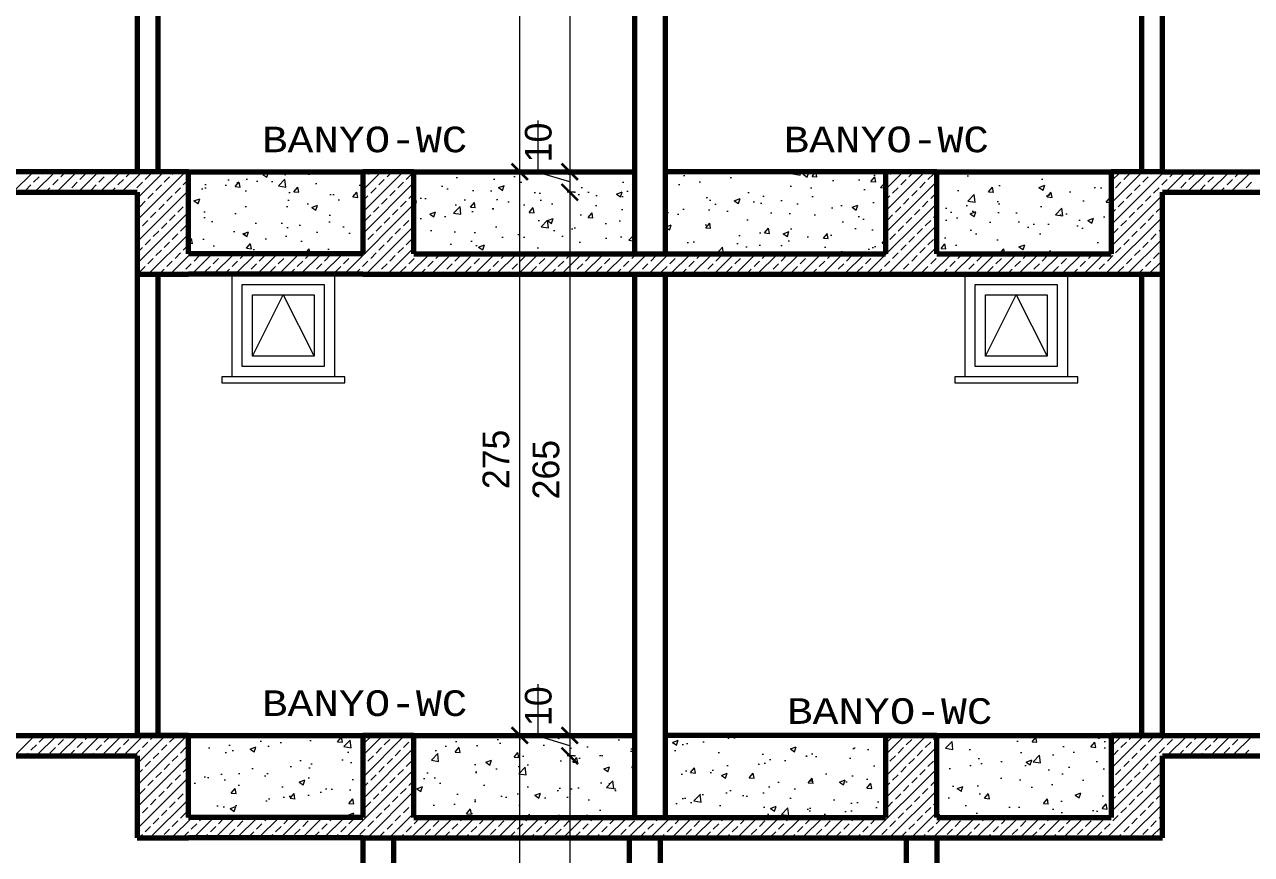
# Model space of a CAD drawing. Header units: millimetres. Extents: x 35860 to 71103, y -11298 to -8385.
# Drawn here: x 56658 to 57257, y -10796 to -10392 of the extents above; entities that cross this region are included whole.
import ezdxf
from ezdxf.enums import TextEntityAlignment as Align

# ---------------------------------------------------------------- set-up
doc = ezdxf.new("R2010")
doc.units = ezdxf.units.MM
doc.header["$MEASUREMENT"] = 0
doc.layers.get('0').update_dxf_attribs({"lineweight": 15})
for name, color, linetype, lineweight in [('02', 2, 'Continuous', 20), ('03_Yazı', 1, 'Continuous', 30), ('07', 3, 'Continuous', 70), ('Ölçü', 140, 'Continuous', 20)]:
    doc.layers.add(name, color=color, linetype=linetype, lineweight=lineweight)
doc.styles.add('C', font='')
doc.styles.get('C').set_extended_font_data('Courier New Tur')
pattern_1 = [(50, (2653.41, 65.105), (28.690407, -2.510085), [3, -33]), (355, (2653.41, 65.105), (-5.550053, 30.087685), [2.4, -26.4]), (100.4514, (2655.8, 64.895), (23.140375, 27.577582), [2.549608, -28.045684]), (46.1842, (2653.41, 73.105), (42.689642, -6.62076), [4.5, -49.5]), (96.6356, (2656.967, 72.553), (37.386508, 38.964715), [3.82441, -42.06852]), (351.1842, (2653.41, 73.105), (37.386478, 38.964744), [3.6, -39.6]), (21, (2657.41, 71.105), (23.876282, -16.104756), [3, -33]), (326, (2657.41, 71.105), (9.732613, 29.006002), [2.4, -26.4]), (71.4514, (2659.4, 69.762), (33.608905, 12.90122), [2.549608, -28.045684]), (37.5, (2653.409, 65.105), (0.4863942, 13.3157542), [0, -26.08, 0, -26.8, 0, -26.5]), (7.5, (2653.409, 65.105), (10.5227815, 15.7764685), [0, -15.28, 0, -25.48, 0, -10.1]), (327.5, (2644.489, 65.105), (21.3528974, -0.9021949), [0, -10, 0, -31.2, 0, -41.4]), (317.5, (2640.49, 65.105), (23.327447, 4.004199), [0, -13, 0, -20.72, 0, -29.4])]

msp = doc.modelspace()

# ---------------------------------------------------------------- hatches: boundary and pattern name
h = msp.add_hatch()
h.set_pattern_fill('AR-CONC', color=256, scale=4, style=0)
h.set_pattern_definition(pattern_1)
h.paths.add_polyline_path([(56970.84, -10463.42), (56970.84, -10503.42), (57078.34, -10503.42), (57078.34, -10463.42)])
h.paths.add_polyline_path([(57103.34, -10503.42), (57188.34, -10503.42), (57188.34, -10463.42), (57103.34, -10463.42)])
h.paths.add_polyline_path([(56848.34, -10463.42), (56848.34, -10503.42), (56955.84, -10503.42), (56955.84, -10463.42)])
h.paths.add_polyline_path([(56738.34, -10463.42), (56738.34, -10503.42), (56823.34, -10503.42), (56823.34, -10463.42)])
h = msp.add_hatch()
h.set_pattern_fill('ANSI33', color=256, scale=30, style=0)
h.set_pattern_definition([(45, (2745.504, 65.1045), (-5.3033009, 5.3033009), []), (45, (2750.8075, 65.1045), (-5.3033009, 5.3033009), [3.75, -1.875])])
h.paths.add_polyline_path([(56924.31, -10778.42), (56899.91, -10778.42), (56899.91, -10788.42), (56924.31, -10788.42)])
h.paths.add_polyline_path([(56924.31, -10503.42), (56899.91, -10503.42), (56899.91, -10513.42), (56924.31, -10513.42)])
h = msp.add_hatch()
h.set_pattern_fill('AR-CONC', color=256, scale=4, style=0)
h.set_pattern_definition(pattern_1)
h.paths.add_polyline_path([(56823.34, -10778.42), (56823.34, -10738.42), (56738.34, -10738.42), (56738.34, -10778.42)])
h.paths.add_polyline_path([(56955.84, -10778.42), (56955.84, -10738.42), (56848.34, -10738.42), (56848.34, -10778.42)])
h.paths.add_polyline_path([(57078.34, -10778.42), (57078.34, -10738.42), (56970.84, -10738.42), (56970.84, -10778.42)])
h.paths.add_polyline_path([(57188.34, -10778.42), (57188.34, -10738.42), (57103.34, -10738.42), (57103.34, -10778.42)])

# ---------------------------------------------------------------- linework, layer by layer
for p, q in [((56652.69, -10473.42), (56662.69, -10463.42)), ((56662.84, -10468.58), (56665.49, -10465.93)), ((56663.3, -10473.42), (56673.3, -10463.42)), ((56666.82, -10464.6), (56667.99, -10463.42)), ((56673.9, -10473.42), (56683.9, -10463.42)), ((56676.1, -10465.93), (56678.6, -10463.42)), ((56684.51, -10473.42), (56694.51, -10463.42)), ((56685.38, -10467.25), (56688.03, -10464.6)), ((56694.66, -10468.58), (56697.31, -10465.93)), ((56695.12, -10473.42), (56705.12, -10463.42)), ((56698.64, -10464.6), (56699.81, -10463.42)), ((56705.72, -10473.42), (56715.72, -10463.42)), ((56707.92, -10465.93), (56710.42, -10463.42)), ((56713.34, -10476.41), (56726.33, -10463.42)), ((56713.34, -10487.02), (56736.94, -10463.42)), ((56717.2, -10467.25), (56719.85, -10464.6)), ((56726.48, -10468.58), (56729.13, -10465.93)), ((56730.46, -10464.6), (56731.63, -10463.42)), ((56823.34, -10472.48), (56832.39, -10463.42)), ((56823.34, -10483.09), (56843, -10463.42)), ((56823.34, -10467.18), (56824.59, -10465.93)), ((56825.91, -10464.6), (56827.09, -10463.42)), ((56835.2, -10465.93), (56837.7, -10463.42)), ((56844.48, -10467.25), (56847.13, -10464.6)), ((57078.34, -10472.04), (57086.95, -10463.42)), ((57078.34, -10482.64), (57097.56, -10463.42)), ((57078.34, -10466.73), (57079.15, -10465.93)), ((57080.47, -10464.6), (57081.65, -10463.42)), ((57089.75, -10465.93), (57092.26, -10463.42)), ((57099.03, -10467.25), (57101.69, -10464.6)), ((57188.34, -10468.1), (57193.02, -10463.42)), ((57188.34, -10478.71), (57203.63, -10463.42)), ((57188.34, -10489.31), (57214.23, -10463.42)), ((57194.49, -10467.25), (57197.15, -10464.6)), ((57203.77, -10468.58), (57206.43, -10465.93)), ((57207.75, -10464.6), (57208.93, -10463.42)), ((57214.84, -10473.42), (57224.84, -10463.42)), ((57217.03, -10465.93), (57219.54, -10463.42)), ((57225.45, -10473.42), (57235.45, -10463.42)), ((57226.31, -10467.25), (57228.97, -10464.6)), ((57235.59, -10468.58), (57238.25, -10465.93)), ((57236.05, -10473.42), (57246.05, -10463.42)), ((57239.57, -10464.6), (57240.75, -10463.42)), ((57246.66, -10473.42), (57256.66, -10463.42)), ((57248.85, -10465.93), (57251.36, -10463.42)), ((56658.86, -10472.55), (56661.51, -10469.9)), ((56668.6, -10473.42), (56670.79, -10471.23)), ((56672.12, -10469.9), (56674.77, -10467.25)), ((56681.4, -10471.23), (56684.05, -10468.58)), ((56690.68, -10472.55), (56693.33, -10469.9)), ((56700.42, -10473.42), (56702.61, -10471.23)), ((56703.94, -10469.9), (56706.59, -10467.25)), ((56713.22, -10471.23), (56715.87, -10468.58)), ((56722.5, -10472.55), (56725.15, -10469.9)), ((56731.78, -10473.88), (56734.43, -10471.23)), ((56735.76, -10469.9), (56738.34, -10467.32)), ((56823.34, -10493.69), (56848.34, -10468.69)), ((56827.24, -10473.88), (56829.89, -10471.23)), ((56831.22, -10469.9), (56833.87, -10467.25)), ((56840.5, -10471.23), (56843.15, -10468.58)), ((57078.34, -10493.25), (57103.34, -10468.25)), ((57081.8, -10473.88), (57084.45, -10471.23)), ((57085.78, -10469.9), (57088.43, -10467.25)), ((57095.06, -10471.23), (57097.71, -10468.58)), ((57190.52, -10471.23), (57193.17, -10468.58)), ((57199.8, -10472.55), (57202.45, -10469.9)), ((57209.08, -10473.88), (57211.73, -10471.23)), ((57213.06, -10469.9), (57215.71, -10467.25)), ((57222.34, -10471.23), (57224.99, -10468.58)), ((57231.62, -10472.55), (57234.27, -10469.9)), ((57241.36, -10473.42), (57243.55, -10471.23)), ((57244.88, -10469.9), (57247.53, -10467.25)), ((57254.16, -10471.23), (57256.81, -10468.58)), ((56679.21, -10473.42), (56680.07, -10472.55)), ((56711.03, -10473.42), (56711.89, -10472.55)), ((56713.34, -10497.63), (56738.34, -10472.63)), ((56714.55, -10480.51), (56717.2, -10477.86)), ((56718.52, -10476.53), (56721.17, -10473.88)), ((56727.8, -10477.86), (56730.46, -10475.21)), ((56737.08, -10479.18), (56738.34, -10477.93)), ((56823.34, -10477.78), (56825.91, -10475.21)), ((56832.54, -10479.18), (56835.2, -10476.53)), ((56836.52, -10475.21), (56839.17, -10472.55)), ((56841.82, -10480.51), (56844.48, -10477.86)), ((56845.8, -10476.53), (56848.34, -10474)), ((57078.34, -10477.34), (57080.47, -10475.21)), ((57087.1, -10479.18), (57089.75, -10476.53)), ((57091.08, -10475.21), (57093.73, -10472.55)), ((57096.38, -10480.51), (57099.03, -10477.86)), ((57100.36, -10476.53), (57103.01, -10473.88)), ((57188.34, -10473.41), (57189.19, -10472.55)), ((57188.34, -10499.92), (57213.34, -10474.92)), ((57191.84, -10480.51), (57194.49, -10477.86)), ((57195.82, -10476.53), (57198.47, -10473.88)), ((57205.1, -10477.86), (57207.75, -10475.21)), ((57220.14, -10473.42), (57221.01, -10472.55)), ((57251.96, -10473.42), (57252.83, -10472.55)), ((56713.34, -10508.23), (56738.34, -10483.23)), ((56719.85, -10485.81), (56722.5, -10483.16)), ((56723.83, -10481.84), (56726.48, -10479.18)), ((56733.11, -10483.16), (56735.76, -10480.51)), ((56814.21, -10513.42), (56848.34, -10479.3)), ((56828.57, -10483.16), (56831.22, -10480.51)), ((56837.85, -10484.49), (56840.5, -10481.84)), ((57068.77, -10513.42), (57103.34, -10478.86)), ((57083.12, -10483.16), (57085.78, -10480.51)), ((57092.41, -10484.49), (57095.06, -10481.84)), ((57101.69, -10485.81), (57103.34, -10484.16)), ((57188.34, -10484.01), (57190.52, -10481.84)), ((57197.15, -10485.81), (57199.8, -10483.16)), ((57201.12, -10481.84), (57203.77, -10479.18)), ((57210.4, -10483.16), (57213.06, -10480.51)), ((56715.87, -10489.79), (56718.52, -10487.14)), ((56725.15, -10491.12), (56727.8, -10488.46)), ((56729.13, -10487.14), (56731.78, -10484.49)), ((56734.43, -10492.44), (56737.08, -10489.79)), ((56824.59, -10487.14), (56827.24, -10484.49)), ((56824.82, -10513.42), (56848.34, -10489.91)), ((56829.89, -10492.44), (56832.54, -10489.79)), ((56833.87, -10488.46), (56836.52, -10485.81)), ((56843.15, -10489.79), (56845.8, -10487.14)), ((56847.13, -10485.81), (56848.34, -10484.6)), ((57079.15, -10487.14), (57081.8, -10484.49)), ((57079.38, -10513.42), (57103.34, -10489.46)), ((57084.45, -10492.44), (57087.1, -10489.79)), ((57088.43, -10488.46), (57091.08, -10485.81)), ((57097.71, -10489.79), (57100.36, -10487.14)), ((57185.45, -10513.42), (57213.34, -10485.53)), ((57193.17, -10489.79), (57195.82, -10487.14)), ((57202.45, -10491.12), (57205.1, -10488.46)), ((57206.43, -10487.14), (57209.08, -10484.49)), ((56713.34, -10492.32), (56714.55, -10491.12)), ((56718.76, -10513.42), (56738.34, -10493.84)), ((56721.17, -10495.09), (56723.83, -10492.44)), ((56730.46, -10496.42), (56733.11, -10493.77)), ((56825.91, -10496.42), (56828.57, -10493.77)), ((56835.2, -10497.74), (56837.85, -10495.09)), ((56839.17, -10493.77), (56841.82, -10491.12)), ((57080.47, -10496.42), (57083.12, -10493.77)), ((57089.75, -10497.74), (57092.41, -10495.09)), ((57093.73, -10493.77), (57096.38, -10491.12)), ((57103.01, -10495.09), (57103.34, -10494.77)), ((57189.19, -10493.77), (57191.84, -10491.12)), ((57196.05, -10513.42), (57213.34, -10496.13)), ((57198.47, -10495.09), (57201.12, -10492.44)), ((57207.75, -10496.42), (57210.4, -10493.77)), ((57211.73, -10492.44), (57213.34, -10490.83)), ((56713.34, -10502.93), (56715.87, -10500.4)), ((56717.2, -10499.07), (56719.85, -10496.42)), ((56722.5, -10504.37), (56725.15, -10501.72)), ((56726.48, -10500.4), (56729.13, -10497.74)), ((56735.76, -10501.72), (56738.34, -10499.14)), ((56823.34, -10499), (56824.59, -10497.74)), ((56831.22, -10501.72), (56833.87, -10499.07)), ((56835.43, -10513.42), (56848.34, -10500.51)), ((56840.5, -10503.05), (56843.15, -10500.4)), ((56844.48, -10499.07), (56847.13, -10496.42)), ((57078.34, -10498.55), (57079.15, -10497.74)), ((57085.78, -10501.72), (57088.43, -10499.07)), ((57089.99, -10513.42), (57103.34, -10500.07)), ((57095.06, -10503.05), (57097.71, -10500.4)), ((57099.03, -10499.07), (57101.69, -10496.42)), ((57190.52, -10503.05), (57193.17, -10500.4)), ((57194.49, -10499.07), (57197.15, -10496.42)), ((57199.8, -10504.37), (57202.45, -10501.72)), ((57203.77, -10500.4), (57206.43, -10497.74)), ((57213.06, -10501.72), (57213.34, -10501.44)), ((56718.52, -10508.35), (56721.17, -10505.7)), ((56727.8, -10509.68), (56730.46, -10507.03)), ((56729.36, -10513.42), (56739.36, -10503.42)), ((56731.78, -10505.7), (56734.43, -10503.05)), ((56739.97, -10513.42), (56749.97, -10503.42)), ((56741.06, -10507.03), (56743.71, -10504.37)), ((56750.34, -10508.35), (56752.99, -10505.7)), ((56750.58, -10513.42), (56760.58, -10503.42)), ((56754.32, -10504.37), (56755.27, -10503.42)), ((56759.62, -10509.68), (56762.28, -10507.03)), ((56761.18, -10513.42), (56771.18, -10503.42)), ((56763.6, -10505.7), (56765.88, -10503.42)), ((56771.79, -10513.42), (56781.79, -10503.42)), ((56772.88, -10507.03), (56775.53, -10504.37)), ((56782.16, -10508.35), (56784.81, -10505.7)), ((56782.39, -10513.42), (56792.39, -10503.42)), ((56786.14, -10504.37), (56787.09, -10503.42)), ((56791.44, -10509.68), (56794.09, -10507.03)), ((56793, -10513.42), (56803, -10503.42)), ((56795.42, -10505.7), (56797.7, -10503.42)), ((56803.61, -10513.42), (56813.61, -10503.42)), ((56804.7, -10507.03), (56807.35, -10504.37)), ((56813.98, -10508.35), (56816.63, -10505.7)), ((56817.96, -10504.37), (56818.91, -10503.42)), ((56823.26, -10509.68), (56825.91, -10507.03)), ((56827.24, -10505.7), (56829.89, -10503.05)), ((56836.52, -10507.03), (56839.17, -10504.37)), ((56845.8, -10508.35), (56848.45, -10505.7)), ((56846.03, -10513.42), (56856.03, -10503.42)), ((56849.78, -10504.37), (56850.73, -10503.42)), ((56855.08, -10509.68), (56857.73, -10507.03)), ((56856.64, -10513.42), (56866.64, -10503.42)), ((56859.06, -10505.7), (56861.34, -10503.42)), ((56867.25, -10513.42), (56877.25, -10503.42)), ((56868.34, -10507.03), (56870.99, -10504.37)), ((56877.62, -10508.35), (56880.27, -10505.7)), ((56877.85, -10513.42), (56887.85, -10503.42)), ((56881.6, -10504.37), (56882.55, -10503.42)), ((56886.9, -10509.68), (56889.55, -10507.03)), ((56888.46, -10513.42), (56898.46, -10503.42)), ((56890.88, -10505.7), (56893.16, -10503.42)), ((56924.31, -10509.39), (56930.28, -10503.42)), ((56924.31, -10504.09), (56924.98, -10503.42)), ((56930.89, -10513.42), (56940.89, -10503.42)), ((56931.98, -10507.03), (56934.63, -10504.37)), ((56941.26, -10508.35), (56943.91, -10505.7)), ((56941.49, -10513.42), (56951.49, -10503.42)), ((56945.24, -10504.37), (56946.19, -10503.42)), ((56950.54, -10509.68), (56953.19, -10507.03)), ((56952.1, -10513.42), (56962.1, -10503.42)), ((56954.52, -10505.7), (56956.8, -10503.42)), ((56962.71, -10513.42), (56972.71, -10503.42)), ((56963.8, -10507.03), (56966.45, -10504.37)), ((56973.08, -10508.35), (56975.73, -10505.7)), ((56973.31, -10513.42), (56983.31, -10503.42)), ((56977.06, -10504.37), (56978.01, -10503.42)), ((56982.36, -10509.68), (56985.01, -10507.03)), ((56983.92, -10513.42), (56993.92, -10503.42)), ((56986.34, -10505.7), (56988.62, -10503.42)), ((56994.53, -10513.42), (57004.53, -10503.42)), ((56995.62, -10507.03), (56998.27, -10504.37)), ((57004.9, -10508.35), (57007.55, -10505.7)), ((57005.13, -10513.42), (57015.13, -10503.42)), ((57008.88, -10504.37), (57009.83, -10503.42)), ((57014.18, -10509.68), (57016.83, -10507.03)), ((57015.74, -10513.42), (57025.74, -10503.42)), ((57018.16, -10505.7), (57020.44, -10503.42)), ((57026.35, -10513.42), (57036.35, -10503.42)), ((57027.44, -10507.03), (57030.09, -10504.37)), ((57036.72, -10508.35), (57039.37, -10505.7)), ((57036.95, -10513.42), (57046.95, -10503.42)), ((57040.7, -10504.37), (57041.65, -10503.42)), ((57046, -10509.68), (57048.65, -10507.03)), ((57047.56, -10513.42), (57057.56, -10503.42)), ((57049.98, -10505.7), (57052.26, -10503.42)), ((57058.17, -10513.42), (57068.17, -10503.42)), ((57059.26, -10507.03), (57061.91, -10504.37)), ((57068.54, -10508.35), (57071.19, -10505.7)), ((57072.52, -10504.37), (57073.47, -10503.42)), ((57077.82, -10509.68), (57080.47, -10507.03)), ((57081.8, -10505.7), (57084.45, -10503.05)), ((57091.08, -10507.03), (57093.73, -10504.37)), ((57100.36, -10508.35), (57103.01, -10505.7)), ((57100.59, -10513.42), (57110.59, -10503.42)), ((57104.34, -10504.37), (57105.29, -10503.42)), ((57109.64, -10509.68), (57112.29, -10507.03)), ((57111.2, -10513.42), (57121.2, -10503.42)), ((57113.62, -10505.7), (57115.9, -10503.42)), ((57121.81, -10513.42), (57131.81, -10503.42)), ((57122.9, -10507.03), (57125.55, -10504.37)), ((57132.18, -10508.35), (57134.83, -10505.7)), ((57132.41, -10513.42), (57142.41, -10503.42)), ((57136.16, -10504.37), (57137.11, -10503.42)), ((57141.46, -10509.68), (57144.11, -10507.03)), ((57143.02, -10513.42), (57153.02, -10503.42)), ((57145.44, -10505.7), (57147.72, -10503.42)), ((57153.63, -10513.42), (57163.63, -10503.42)), ((57154.72, -10507.03), (57157.37, -10504.37)), ((57164, -10508.35), (57166.65, -10505.7)), ((57164.23, -10513.42), (57174.23, -10503.42)), ((57167.98, -10504.37), (57168.93, -10503.42)), ((57173.28, -10509.68), (57175.93, -10507.03)), ((57174.84, -10513.42), (57184.84, -10503.42)), ((57177.26, -10505.7), (57179.54, -10503.42)), ((57186.54, -10507.03), (57189.19, -10504.37)), ((57195.82, -10508.35), (57198.47, -10505.7)), ((57205.1, -10509.68), (57207.75, -10507.03)), ((57206.66, -10513.42), (57213.34, -10506.74)), ((57209.08, -10505.7), (57211.73, -10503.05)), ((56714.55, -10512.33), (56717.2, -10509.68)), ((56724.06, -10513.42), (56726.48, -10511)), ((56734.67, -10513.42), (56735.76, -10512.33)), ((56737.08, -10511), (56739.74, -10508.35)), ((56746.37, -10512.33), (56749.02, -10509.68)), ((56755.88, -10513.42), (56758.3, -10511)), ((56766.49, -10513.42), (56767.58, -10512.33)), ((56768.9, -10511), (56771.56, -10508.35)), ((56778.19, -10512.33), (56780.84, -10509.68)), ((56787.7, -10513.42), (56790.12, -10511)), ((56798.3, -10513.42), (56799.4, -10512.33)), ((56800.72, -10511), (56803.38, -10508.35)), ((56810, -10512.33), (56812.66, -10509.68)), ((56819.52, -10513.42), (56821.94, -10511)), ((56830.12, -10513.42), (56831.22, -10512.33)), ((56832.54, -10511), (56835.2, -10508.35)), ((56841.82, -10512.33), (56844.48, -10509.68)), ((56851.34, -10513.42), (56853.76, -10511)), ((56861.94, -10513.42), (56863.04, -10512.33)), ((56864.36, -10511), (56867.02, -10508.35)), ((56873.64, -10512.33), (56876.3, -10509.68)), ((56883.16, -10513.42), (56885.58, -10511)), ((56893.76, -10513.42), (56894.86, -10512.33)), ((56896.18, -10511), (56898.84, -10508.35)), ((56899.07, -10513.42), (56899.91, -10512.58)), ((56925.58, -10513.42), (56926.68, -10512.33)), ((56928, -10511), (56930.65, -10508.35)), ((56937.28, -10512.33), (56939.94, -10509.68)), ((56946.8, -10513.42), (56949.22, -10511)), ((56957.4, -10513.42), (56958.5, -10512.33)), ((56959.82, -10511), (56962.47, -10508.35)), ((56969.1, -10512.33), (56971.76, -10509.68)), ((56978.62, -10513.42), (56981.04, -10511)), ((56989.22, -10513.42), (56990.32, -10512.33)), ((56991.64, -10511), (56994.29, -10508.35)), ((57000.92, -10512.33), (57003.58, -10509.68)), ((57010.44, -10513.42), (57012.86, -10511)), ((57021.04, -10513.42), (57022.14, -10512.33)), ((57023.46, -10511), (57026.11, -10508.35)), ((57032.74, -10512.33), (57035.4, -10509.68)), ((57042.26, -10513.42), (57044.68, -10511)), ((57052.86, -10513.42), (57053.96, -10512.33)), ((57055.28, -10511), (57057.93, -10508.35)), ((57064.56, -10512.33), (57067.21, -10509.68)), ((57074.08, -10513.42), (57076.5, -10511)), ((57084.68, -10513.42), (57085.78, -10512.33)), ((57087.1, -10511), (57089.75, -10508.35)), ((57096.38, -10512.33), (57099.03, -10509.68)), ((57105.9, -10513.42), (57108.32, -10511)), ((57116.5, -10513.42), (57117.6, -10512.33)), ((57118.92, -10511), (57121.57, -10508.35)), ((57128.2, -10512.33), (57130.85, -10509.68)), ((57137.72, -10513.42), (57140.14, -10511)), ((57148.32, -10513.42), (57149.42, -10512.33)), ((57150.74, -10511), (57153.39, -10508.35)), ((57160.02, -10512.33), (57162.67, -10509.68)), ((57169.54, -10513.42), (57171.96, -10511)), ((57180.14, -10513.42), (57181.24, -10512.33)), ((57182.56, -10511), (57185.21, -10508.35)), ((57191.84, -10512.33), (57194.49, -10509.68)), ((57201.36, -10513.42), (57203.77, -10511)), ((57211.96, -10513.42), (57213.06, -10512.33)), ((56653.46, -10748.42), (56663.46, -10738.42)), ((56664.07, -10748.42), (56674.07, -10738.42)), ((56665.49, -10741.7), (56668.14, -10739.05)), ((56674.67, -10748.42), (56684.67, -10738.42)), ((56674.77, -10743.02), (56677.42, -10740.37)), ((56678.75, -10739.05), (56679.37, -10738.42)), ((56685.28, -10748.42), (56695.28, -10738.42)), ((56688.03, -10740.37), (56689.98, -10738.42)), ((56695.89, -10748.42), (56705.89, -10738.42)), ((56697.31, -10741.7), (56699.96, -10739.05)), ((56706.49, -10748.42), (56716.49, -10738.42)), ((56706.59, -10743.02), (56709.24, -10740.37)), ((56710.57, -10739.05), (56711.19, -10738.42)), ((56713.34, -10752.19), (56727.1, -10738.42)), ((56713.34, -10762.79), (56737.71, -10738.42)), ((56719.85, -10740.37), (56721.8, -10738.42)), ((56729.13, -10741.7), (56731.78, -10739.05)), ((56823.34, -10748.25), (56833.17, -10738.42)), ((56823.34, -10758.86), (56843.77, -10738.42)), ((56824.59, -10741.7), (56827.24, -10739.05)), ((56833.87, -10743.02), (56836.52, -10740.37)), ((56837.85, -10739.05), (56838.47, -10738.42)), ((56847.13, -10740.37), (56848.34, -10739.16)), ((57078.34, -10747.81), (57087.73, -10738.42)), ((57078.34, -10758.42), (57098.33, -10738.42)), ((57079.15, -10741.7), (57081.8, -10739.05)), ((57088.43, -10743.02), (57091.08, -10740.37)), ((57092.41, -10739.05), (57093.03, -10738.42)), ((57101.69, -10740.37), (57103.34, -10738.72)), ((57188.34, -10743.87), (57193.79, -10738.42)), ((57188.34, -10754.48), (57204.4, -10738.42)), ((57188.34, -10765.09), (57215, -10738.42)), ((57188.34, -10738.57), (57188.49, -10738.42)), ((57197.15, -10740.37), (57199.09, -10738.42)), ((57206.43, -10741.7), (57209.08, -10739.05)), ((57215.61, -10748.42), (57225.61, -10738.42)), ((57215.71, -10743.02), (57218.36, -10740.37)), ((57219.68, -10739.05), (57220.31, -10738.42)), ((57226.22, -10748.42), (57236.22, -10738.42)), ((57228.97, -10740.37), (57230.91, -10738.42)), ((57236.82, -10748.42), (57246.82, -10738.42)), ((57238.25, -10741.7), (57240.9, -10739.05)), ((57247.43, -10748.42), (57257.43, -10738.42)), ((57247.53, -10743.02), (57250.18, -10740.37)), ((57251.5, -10739.05), (57252.13, -10738.42)), ((56658.76, -10748.42), (56660.19, -10747)), ((56661.51, -10745.67), (56664.16, -10743.02)), ((56670.79, -10747), (56673.44, -10744.35)), ((56680.07, -10748.33), (56682.73, -10745.67)), ((56684.05, -10744.35), (56686.7, -10741.7)), ((56690.58, -10748.42), (56692.01, -10747)), ((56693.33, -10745.67), (56695.98, -10743.02)), ((56702.61, -10747), (56705.26, -10744.35)), ((56711.89, -10748.33), (56714.55, -10745.67)), ((56715.87, -10744.35), (56718.52, -10741.7)), ((56721.17, -10749.65), (56723.83, -10747)), ((56725.15, -10745.67), (56727.8, -10743.02)), ((56734.43, -10747), (56737.08, -10744.35)), ((56823.34, -10769.46), (56848.34, -10744.46)), ((56829.89, -10747), (56832.54, -10744.35)), ((56839.17, -10748.33), (56841.82, -10745.67)), ((56843.15, -10744.35), (56845.8, -10741.7)), ((57078.34, -10769.02), (57103.34, -10744.02)), ((57084.45, -10747), (57087.1, -10744.35)), ((57093.73, -10748.33), (57096.38, -10745.67)), ((57097.71, -10744.35), (57100.36, -10741.7)), ((57189.19, -10748.33), (57191.84, -10745.67)), ((57193.17, -10744.35), (57195.82, -10741.7)), ((57198.47, -10749.65), (57201.12, -10747)), ((57202.45, -10745.67), (57205.1, -10743.02)), ((57211.73, -10747), (57214.38, -10744.35)), ((57221.01, -10748.33), (57223.66, -10745.67)), ((57224.99, -10744.35), (57227.64, -10741.7)), ((57231.52, -10748.42), (57232.94, -10747)), ((57234.27, -10745.67), (57236.92, -10743.02)), ((57243.55, -10747), (57246.2, -10744.35)), ((57252.83, -10748.33), (57255.48, -10745.67)), ((56669.37, -10748.42), (56669.47, -10748.33)), ((56701.19, -10748.42), (56701.29, -10748.33)), ((56713.34, -10773.4), (56738.34, -10748.4)), ((56717.2, -10753.63), (56719.85, -10750.98)), ((56726.48, -10754.96), (56729.13, -10752.3)), ((56730.46, -10750.98), (56733.11, -10748.33)), ((56823.34, -10753.55), (56824.59, -10752.3)), ((56825.91, -10750.98), (56828.57, -10748.33)), ((56835.2, -10752.3), (56837.85, -10749.65)), ((56844.48, -10753.63), (56847.13, -10750.98)), ((57078.34, -10753.11), (57079.15, -10752.3)), ((57080.47, -10750.98), (57083.12, -10748.33)), ((57089.75, -10752.3), (57092.41, -10749.65)), ((57099.03, -10753.63), (57101.69, -10750.98)), ((57103.01, -10749.65), (57103.34, -10749.33)), ((57188.34, -10775.69), (57213.34, -10750.69)), ((57194.49, -10753.63), (57197.15, -10750.98)), ((57203.77, -10754.96), (57206.43, -10752.3)), ((57207.75, -10750.98), (57210.4, -10748.33)), ((57242.13, -10748.42), (57242.22, -10748.33)), ((56713.34, -10757.49), (56715.87, -10754.96)), ((56713.34, -10784), (56738.34, -10759)), ((56722.5, -10758.93), (56725.15, -10756.28)), ((56731.78, -10760.26), (56734.43, -10757.61)), ((56735.76, -10756.28), (56738.34, -10753.7)), ((56814.99, -10788.42), (56848.34, -10755.07)), ((56827.24, -10760.26), (56829.89, -10757.61)), ((56831.22, -10756.28), (56833.87, -10753.63)), ((56836.52, -10761.58), (56839.17, -10758.93)), ((56840.5, -10757.61), (56843.15, -10754.96)), ((57069.54, -10788.42), (57103.34, -10754.63)), ((57081.8, -10760.26), (57084.45, -10757.61)), ((57085.78, -10756.28), (57088.43, -10753.63)), ((57091.08, -10761.58), (57093.73, -10758.93)), ((57095.06, -10757.61), (57097.71, -10754.96)), ((57188.34, -10759.78), (57189.19, -10758.93)), ((57190.52, -10757.61), (57193.17, -10754.96)), ((57199.8, -10758.93), (57202.45, -10756.28)), ((57209.08, -10760.26), (57211.73, -10757.61)), ((57213.06, -10756.28), (57213.34, -10756)), ((56714.55, -10766.89), (56717.2, -10764.24)), ((56718.52, -10762.91), (56721.17, -10760.26)), ((56727.8, -10764.24), (56730.46, -10761.58)), ((56737.08, -10765.56), (56738.34, -10764.31)), ((56823.34, -10764.16), (56825.91, -10761.58)), ((56832.54, -10765.56), (56835.2, -10762.91)), ((56841.82, -10766.89), (56844.48, -10764.24)), ((56845.8, -10762.91), (56848.34, -10760.37)), ((57078.34, -10763.72), (57080.47, -10761.58)), ((57080.15, -10788.42), (57103.34, -10765.24)), ((57087.1, -10765.56), (57089.75, -10762.91)), ((57096.38, -10766.89), (57099.03, -10764.24)), ((57100.36, -10762.91), (57103.01, -10760.26)), ((57186.22, -10788.42), (57213.34, -10761.3)), ((57191.84, -10766.89), (57194.49, -10764.24)), ((57195.82, -10762.91), (57198.47, -10760.26)), ((57205.1, -10764.24), (57207.75, -10761.58)), ((56719.53, -10788.42), (56738.34, -10769.61)), ((56719.85, -10772.19), (56722.5, -10769.54)), ((56723.83, -10768.21), (56726.48, -10765.56)), ((56729.13, -10773.52), (56731.78, -10770.86)), ((56733.11, -10769.54), (56735.76, -10766.89)), ((56824.59, -10773.52), (56827.24, -10770.86)), ((56825.59, -10788.42), (56848.34, -10765.68)), ((56828.57, -10769.54), (56831.22, -10766.89)), ((56837.85, -10770.86), (56840.5, -10768.21)), ((56847.13, -10772.19), (56848.34, -10770.98)), ((57079.15, -10773.52), (57081.8, -10770.86)), ((57083.12, -10769.54), (57085.78, -10766.89)), ((57092.41, -10770.86), (57095.06, -10768.21)), ((57101.69, -10772.19), (57103.34, -10770.54)), ((57188.34, -10770.39), (57190.52, -10768.21)), ((57197.15, -10772.19), (57199.8, -10769.54)), ((57201.12, -10768.21), (57203.77, -10765.56)), ((57206.43, -10773.52), (57209.08, -10770.86)), ((57210.4, -10769.54), (57213.06, -10766.89)), ((56715.87, -10776.17), (56718.52, -10773.52)), ((56725.15, -10777.49), (56727.8, -10774.84)), ((56734.43, -10778.82), (56737.08, -10776.17)), ((56829.89, -10778.82), (56832.54, -10776.17)), ((56833.87, -10774.84), (56836.52, -10772.19)), ((56836.2, -10788.42), (56848.34, -10776.28)), ((56843.15, -10776.17), (56845.8, -10773.52)), ((57084.45, -10778.82), (57087.1, -10776.17)), ((57088.43, -10774.84), (57091.08, -10772.19)), ((57090.76, -10788.42), (57103.34, -10775.84)), ((57097.71, -10776.17), (57100.36, -10773.52)), ((57193.17, -10776.17), (57195.82, -10773.52)), ((57196.82, -10788.42), (57213.34, -10771.91)), ((57202.45, -10777.49), (57205.1, -10774.84)), ((57211.73, -10778.82), (57213.34, -10777.21)), ((56713.34, -10778.7), (56714.55, -10777.49)), ((56717.2, -10785.45), (56719.85, -10782.8)), ((56721.17, -10781.47), (56723.83, -10778.82)), ((56730.13, -10788.42), (56740.13, -10778.42)), ((56730.46, -10782.8), (56733.11, -10780.15)), ((56739.74, -10784.12), (56742.39, -10781.47)), ((56740.74, -10788.42), (56750.74, -10778.42)), ((56743.71, -10780.15), (56745.44, -10778.42)), ((56749.02, -10785.45), (56751.67, -10782.8)), ((56751.35, -10788.42), (56761.35, -10778.42)), ((56752.99, -10781.47), (56755.65, -10778.82)), ((56761.95, -10788.42), (56771.95, -10778.42)), ((56762.28, -10782.8), (56764.93, -10780.15)), ((56766.25, -10778.82), (56766.65, -10778.42)), ((56771.56, -10784.12), (56774.21, -10781.47)), ((56772.56, -10788.42), (56782.56, -10778.42)), ((56775.53, -10780.15), (56777.26, -10778.42)), ((56780.84, -10785.45), (56783.49, -10782.8)), ((56783.17, -10788.42), (56793.17, -10778.42)), ((56784.81, -10781.47), (56787.47, -10778.82)), ((56793.77, -10788.42), (56803.77, -10778.42)), ((56794.09, -10782.8), (56796.75, -10780.15)), ((56798.07, -10778.82), (56798.47, -10778.42)), ((56803.38, -10784.12), (56806.03, -10781.47)), ((56804.38, -10788.42), (56814.38, -10778.42)), ((56807.35, -10780.15), (56809.08, -10778.42)), ((56812.66, -10785.45), (56815.31, -10782.8)), ((56816.63, -10781.47), (56819.29, -10778.82)), ((56825.91, -10782.8), (56828.57, -10780.15)), ((56835.2, -10784.12), (56837.85, -10781.47)), ((56839.17, -10780.15), (56841.82, -10777.49)), ((56844.48, -10785.45), (56847.13, -10782.8)), ((56846.81, -10788.42), (56856.81, -10778.42)), ((56848.45, -10781.47), (56851.11, -10778.82)), ((56857.41, -10788.42), (56867.41, -10778.42)), ((56857.73, -10782.8), (56860.39, -10780.15)), ((56861.71, -10778.82), (56862.11, -10778.42)), ((56867.02, -10784.12), (56869.67, -10781.47)), ((56868.02, -10788.42), (56878.02, -10778.42)), ((56870.99, -10780.15), (56872.72, -10778.42)), ((56876.3, -10785.45), (56878.95, -10782.8)), ((56878.63, -10788.42), (56888.63, -10778.42)), ((56880.27, -10781.47), (56882.93, -10778.82)), ((56889.23, -10788.42), (56899.23, -10778.42)), ((56889.55, -10782.8), (56892.21, -10780.15)), ((56893.53, -10778.82), (56893.93, -10778.42)), ((56898.84, -10784.12), (56899.91, -10783.05)), ((56924.31, -10785.16), (56931.05, -10778.42)), ((56925.35, -10778.82), (56925.75, -10778.42)), ((56930.65, -10784.12), (56933.31, -10781.47)), ((56931.66, -10788.42), (56941.66, -10778.42)), ((56934.63, -10780.15), (56936.36, -10778.42)), ((56939.94, -10785.45), (56942.59, -10782.8)), ((56942.27, -10788.42), (56952.27, -10778.42)), ((56943.91, -10781.47), (56946.56, -10778.82)), ((56952.87, -10788.42), (56962.87, -10778.42)), ((56953.19, -10782.8), (56955.85, -10780.15)), ((56957.17, -10778.82), (56957.57, -10778.42)), ((56962.47, -10784.12), (56965.13, -10781.47)), ((56963.48, -10788.42), (56973.48, -10778.42)), ((56966.45, -10780.15), (56968.18, -10778.42)), ((56971.76, -10785.45), (56974.41, -10782.8)), ((56974.09, -10788.42), (56984.09, -10778.42)), ((56975.73, -10781.47), (56978.38, -10778.82)), ((56984.69, -10788.42), (56994.69, -10778.42)), ((56985.01, -10782.8), (56987.67, -10780.15)), ((56988.99, -10778.82), (56989.39, -10778.42)), ((56994.29, -10784.12), (56996.95, -10781.47)), ((56995.3, -10788.42), (57005.3, -10778.42)), ((56998.27, -10780.15), (57000, -10778.42)), ((57003.58, -10785.45), (57006.23, -10782.8)), ((57005.91, -10788.42), (57015.91, -10778.42)), ((57007.55, -10781.47), (57010.2, -10778.82)), ((57016.51, -10788.42), (57026.51, -10778.42)), ((57016.83, -10782.8), (57019.49, -10780.15)), ((57020.81, -10778.82), (57021.21, -10778.42)), ((57026.11, -10784.12), (57028.77, -10781.47)), ((57027.12, -10788.42), (57037.12, -10778.42)), ((57030.09, -10780.15), (57031.82, -10778.42)), ((57035.4, -10785.45), (57038.05, -10782.8)), ((57037.73, -10788.42), (57047.73, -10778.42)), ((57039.37, -10781.47), (57042.02, -10778.82)), ((57048.33, -10788.42), (57058.33, -10778.42)), ((57048.65, -10782.8), (57051.31, -10780.15)), ((57052.63, -10778.82), (57053.03, -10778.42)), ((57057.93, -10784.12), (57060.59, -10781.47)), ((57058.94, -10788.42), (57068.94, -10778.42)), ((57061.91, -10780.15), (57063.63, -10778.42)), ((57067.21, -10785.45), (57069.87, -10782.8)), ((57071.19, -10781.47), (57073.84, -10778.82)), ((57080.47, -10782.8), (57083.12, -10780.15)), ((57089.75, -10784.12), (57092.41, -10781.47)), ((57093.73, -10780.15), (57096.38, -10777.49)), ((57099.03, -10785.45), (57101.69, -10782.8)), ((57101.36, -10788.42), (57111.36, -10778.42)), ((57103.01, -10781.47), (57105.66, -10778.82)), ((57111.97, -10788.42), (57121.97, -10778.42)), ((57112.29, -10782.8), (57114.94, -10780.15)), ((57116.27, -10778.82), (57116.67, -10778.42)), ((57121.57, -10784.12), (57124.23, -10781.47)), ((57122.58, -10788.42), (57132.58, -10778.42)), ((57125.55, -10780.15), (57127.27, -10778.42)), ((57130.85, -10785.45), (57133.51, -10782.8)), ((57133.18, -10788.42), (57143.18, -10778.42)), ((57134.83, -10781.47), (57137.48, -10778.82)), ((57143.79, -10788.42), (57153.79, -10778.42)), ((57144.11, -10782.8), (57146.76, -10780.15)), ((57148.09, -10778.82), (57148.49, -10778.42)), ((57153.39, -10784.12), (57156.05, -10781.47)), ((57154.4, -10788.42), (57164.4, -10778.42)), ((57157.37, -10780.15), (57159.09, -10778.42)), ((57162.67, -10785.45), (57165.33, -10782.8)), ((57165, -10788.42), (57175, -10778.42)), ((57166.65, -10781.47), (57169.3, -10778.82)), ((57175.61, -10788.42), (57185.61, -10778.42)), ((57175.93, -10782.8), (57178.58, -10780.15)), ((57179.91, -10778.82), (57180.31, -10778.42)), ((57185.21, -10784.12), (57187.87, -10781.47)), ((57189.19, -10780.15), (57191.84, -10777.49)), ((57194.49, -10785.45), (57197.15, -10782.8)), ((57198.47, -10781.47), (57201.12, -10778.82)), ((57207.43, -10788.42), (57213.34, -10782.51)), ((57207.75, -10782.8), (57210.4, -10780.15)), ((56714.22, -10788.42), (56715.87, -10786.77)), ((56724.83, -10788.42), (56725.15, -10788.1)), ((56726.48, -10786.77), (56729.13, -10784.12)), ((56735.76, -10788.1), (56738.41, -10785.45)), ((56746.04, -10788.42), (56747.69, -10786.77)), ((56756.65, -10788.42), (56756.97, -10788.1)), ((56758.3, -10786.77), (56760.95, -10784.12)), ((56767.58, -10788.1), (56770.23, -10785.45)), ((56777.86, -10788.42), (56779.51, -10786.77)), ((56788.47, -10788.42), (56788.79, -10788.1)), ((56790.12, -10786.77), (56792.77, -10784.12)), ((56799.4, -10788.1), (56802.05, -10785.45)), ((56809.68, -10788.42), (56811.33, -10786.77)), ((56820.29, -10788.42), (56820.61, -10788.1)), ((56821.94, -10786.77), (56824.59, -10784.12)), ((56831.22, -10788.1), (56833.87, -10785.45)), ((56841.5, -10788.42), (56843.15, -10786.77)), ((56852.11, -10788.42), (56852.43, -10788.1)), ((56853.76, -10786.77), (56856.41, -10784.12)), ((56863.04, -10788.1), (56865.69, -10785.45)), ((56873.32, -10788.42), (56874.97, -10786.77)), ((56883.93, -10788.42), (56884.25, -10788.1)), ((56885.58, -10786.77), (56888.23, -10784.12)), ((56894.86, -10788.1), (56897.51, -10785.45)), ((56899.84, -10788.42), (56899.91, -10788.35)), ((56926.68, -10788.1), (56929.33, -10785.45)), ((56936.96, -10788.42), (56938.61, -10786.77)), ((56947.57, -10788.42), (56947.89, -10788.1)), ((56949.22, -10786.77), (56951.87, -10784.12)), ((56958.5, -10788.1), (56961.15, -10785.45)), ((56968.78, -10788.42), (56970.43, -10786.77)), ((56979.39, -10788.42), (56979.71, -10788.1)), ((56981.04, -10786.77), (56983.69, -10784.12)), ((56990.32, -10788.1), (56992.97, -10785.45)), ((57000.6, -10788.42), (57002.25, -10786.77)), ((57011.21, -10788.42), (57011.53, -10788.1)), ((57012.86, -10786.77), (57015.51, -10784.12)), ((57022.14, -10788.1), (57024.79, -10785.45)), ((57032.42, -10788.42), (57034.07, -10786.77)), ((57043.03, -10788.42), (57043.35, -10788.1)), ((57044.68, -10786.77), (57047.33, -10784.12)), ((57053.96, -10788.1), (57056.61, -10785.45)), ((57064.24, -10788.42), (57065.89, -10786.77)), ((57074.85, -10788.42), (57075.17, -10788.1)), ((57076.5, -10786.77), (57079.15, -10784.12)), ((57085.78, -10788.1), (57088.43, -10785.45)), ((57096.06, -10788.42), (57097.71, -10786.77)), ((57106.67, -10788.42), (57106.99, -10788.1)), ((57108.32, -10786.77), (57110.97, -10784.12)), ((57117.6, -10788.1), (57120.25, -10785.45)), ((57127.88, -10788.42), (57129.53, -10786.77)), ((57138.49, -10788.42), (57138.81, -10788.1)), ((57140.14, -10786.77), (57142.79, -10784.12)), ((57149.42, -10788.1), (57152.07, -10785.45)), ((57159.7, -10788.42), (57161.35, -10786.77)), ((57170.31, -10788.42), (57170.63, -10788.1)), ((57171.96, -10786.77), (57174.61, -10784.12)), ((57181.24, -10788.1), (57183.89, -10785.45)), ((57191.52, -10788.42), (57193.17, -10786.77)), ((57202.13, -10788.42), (57202.45, -10788.1)), ((57203.77, -10786.77), (57206.43, -10784.12)), ((57213.06, -10788.1), (57213.34, -10787.82))]:
    msp.add_line(p, q)
at = {"linetype": 'ByBlock', "const_width": 1.2}
for points in [[(56903.91, -10467.42), (56895.91, -10459.42)], [(56895.91, -10459.42), (56903.91, -10467.42)], [(56928.31, -10467.42), (56920.31, -10459.42)], [(56920.31, -10459.42), (56928.31, -10467.42)], [(56928.31, -10477.42), (56920.31, -10469.42)], [(56920.31, -10469.42), (56928.31, -10477.42)], [(56903.91, -10742.42), (56895.91, -10734.42)], [(56895.91, -10734.42), (56903.91, -10742.42)], [(56928.31, -10742.42), (56920.31, -10734.42)], [(56920.31, -10734.42), (56928.31, -10742.42)], [(56928.31, -10752.42), (56920.31, -10744.42)], [(56920.31, -10744.42), (56928.31, -10752.42)]]:
    msp.add_lwpolyline(points, dxfattribs=at)
for p in [(56899.91, -10463.42), (56899.91, -10463.42), (56899.91, -10463.42), (56924.31, -10463.42), (56924.31, -10463.42), (56924.31, -10463.42), (56924.31, -10473.42), (56926.85, -10473.42), (56926.85, -10473.42), (56899.91, -10738.42), (56899.91, -10738.42), (56899.91, -10738.42), (56924.31, -10738.42), (56926.85, -10738.42), (56926.85, -10738.42), (56924.31, -10748.42), (56926.85, -10748.42), (56926.85, -10748.42)]:
    msp.add_point(p)
at = {"layer": '02'}
for p, q in [((56769.59, -10553.42), (56784.59, -10523.42)), ((56784.59, -10523.42), (56799.59, -10553.42)), ((57127.09, -10553.42), (57142.09, -10523.42)), ((57142.09, -10523.42), (57157.09, -10553.42)), ((56759.59, -10563.42), (56754.59, -10563.42)), ((56754.59, -10563.42), (56754.59, -10566.42)), ((56754.59, -10566.42), (56814.59, -10566.42)), ((56814.59, -10563.42), (56809.59, -10563.42)), ((56814.59, -10566.42), (56814.59, -10563.42)), ((57117.09, -10563.42), (57112.09, -10563.42)), ((57112.09, -10563.42), (57112.09, -10566.42)), ((57112.09, -10566.42), (57172.09, -10566.42)), ((57172.09, -10563.42), (57167.09, -10563.42)), ((57172.09, -10566.42), (57172.09, -10563.42))]:
    msp.add_line(p, q, dxfattribs=at)
for points in [[(56759.59, -10513.42), (56809.59, -10513.42), (56809.59, -10563.42), (56759.59, -10563.42)], [(57117.09, -10513.42), (57167.09, -10513.42), (57167.09, -10563.42), (57117.09, -10563.42)], [(56764.59, -10518.42), (56804.59, -10518.42), (56804.59, -10558.42), (56764.59, -10558.42)], [(57122.09, -10518.42), (57162.09, -10518.42), (57162.09, -10558.42), (57122.09, -10558.42)], [(56769.59, -10523.42), (56799.59, -10523.42), (56799.59, -10553.42), (56769.59, -10553.42)], [(57127.09, -10523.42), (57157.09, -10523.42), (57157.09, -10553.42), (57127.09, -10553.42)]]:
    msp.add_lwpolyline(points, close=True, dxfattribs=at)
at = {"layer": '07'}
for p, q in [((56713.34, -10238.42), (56713.34, -10463.42)), ((56723.34, -10238.42), (56723.34, -10463.42)), ((56955.84, -10238.42), (56955.84, -10503.42)), ((56970.84, -10238.42), (56970.84, -10503.42)), ((57203.34, -10463.42), (57203.34, -10238.42)), ((57213.34, -10463.42), (57213.34, -10238.42)), ((56713.34, -10463.42), (56363.34, -10463.42)), ((56738.34, -10463.42), (56713.34, -10463.42)), ((56738.34, -10503.42), (56738.34, -10463.42)), ((56738.34, -10463.42), (56823.34, -10463.42)), ((56823.34, -10463.42), (56823.34, -10503.42)), ((56848.34, -10463.42), (56823.34, -10463.42)), ((56848.34, -10503.42), (56848.34, -10463.42)), ((56848.34, -10463.42), (56955.84, -10463.42)), ((56955.84, -10463.42), (56955.84, -10503.42)), ((56970.84, -10463.42), (56970.84, -10503.42)), ((57078.34, -10463.42), (56970.84, -10463.42)), ((57078.34, -10463.42), (57078.34, -10503.42)), ((57103.34, -10463.42), (57078.34, -10463.42)), ((57103.34, -10503.42), (57103.34, -10463.42)), ((57103.34, -10463.42), (57188.34, -10463.42)), ((57188.34, -10463.42), (57188.34, -10503.42)), ((57213.34, -10463.42), (57188.34, -10463.42)), ((57213.34, -10463.42), (57611.96, -10463.42)), ((56363.34, -10473.42), (56713.34, -10473.42)), ((56713.34, -10473.42), (56713.34, -10513.42)), ((57213.34, -10513.42), (57213.34, -10473.42)), ((57213.34, -10473.42), (57611.96, -10473.42)), ((56823.34, -10503.42), (56738.34, -10503.42)), ((56848.34, -10503.42), (57078.34, -10503.42)), ((57103.34, -10503.42), (57188.34, -10503.42)), ((56713.34, -10513.42), (56738.34, -10513.42)), ((56713.34, -10513.42), (56713.34, -10738.42)), ((56723.34, -10513.42), (56723.34, -10738.42)), ((56823.34, -10513.42), (56738.34, -10513.42)), ((56823.34, -10513.42), (56848.34, -10513.42)), ((56848.34, -10513.42), (56953.34, -10513.42)), ((56848.34, -10513.42), (57188.34, -10513.42)), ((56953.34, -10513.42), (57088.34, -10513.42)), ((56955.84, -10513.42), (56955.84, -10778.42)), ((56970.84, -10513.42), (56970.84, -10778.42)), ((57078.34, -10513.42), (57103.34, -10513.42)), ((57188.34, -10513.42), (57213.34, -10513.42)), ((57203.34, -10738.42), (57203.34, -10513.42)), ((57213.34, -10738.42), (57213.34, -10513.42)), ((56338.34, -10738.42), (56738.34, -10738.42)), ((56738.34, -10738.42), (56713.34, -10738.42)), ((56738.34, -10778.42), (56738.34, -10738.42)), ((56738.34, -10738.42), (56823.34, -10738.42)), ((56823.34, -10738.42), (56823.34, -10778.42)), ((56848.34, -10738.42), (56823.34, -10738.42)), ((56823.34, -10738.42), (56848.34, -10738.42)), ((56848.34, -10778.42), (56848.34, -10738.42)), ((56848.34, -10738.42), (56955.84, -10738.42)), ((57078.34, -10738.42), (56970.84, -10738.42)), ((57078.34, -10738.42), (57078.34, -10778.42)), ((57103.34, -10738.42), (57078.34, -10738.42)), ((57078.34, -10738.42), (57103.34, -10738.42)), ((57103.34, -10778.42), (57103.34, -10738.42)), ((57103.34, -10738.42), (57188.34, -10738.42)), ((57188.34, -10738.42), (57188.34, -10778.42)), ((57213.34, -10738.42), (57188.34, -10738.42)), ((57188.34, -10738.42), (57636.96, -10738.42)), ((56363.34, -10748.42), (56713.34, -10748.42)), ((56713.34, -10748.42), (56713.34, -10788.42)), ((57213.34, -10788.42), (57213.34, -10748.42)), ((57213.34, -10748.42), (57611.96, -10748.42)), ((56823.34, -10778.42), (56738.34, -10778.42)), ((56848.34, -10778.42), (57078.34, -10778.42)), ((57103.34, -10778.42), (57188.34, -10778.42)), ((56713.34, -10788.42), (56738.34, -10788.42)), ((56823.34, -10788.42), (56738.34, -10788.42)), ((56823.34, -10788.42), (56848.34, -10788.42)), ((56823.34, -10788.42), (56823.34, -10998.42)), ((56838.34, -10788.42), (56838.34, -10998.42)), ((56848.34, -10788.42), (56953.34, -10788.42)), ((56848.34, -10788.42), (57188.34, -10788.42)), ((56953.34, -10788.42), (56953.34, -10998.42)), ((56953.34, -10788.42), (57088.34, -10788.42)), ((56968.34, -10788.42), (56968.34, -10998.42)), ((57078.34, -10788.42), (57103.34, -10788.42)), ((57088.34, -10788.42), (57088.34, -10998.42)), ((57103.34, -10788.42), (57103.34, -10998.42)), ((57188.34, -10788.42), (57213.34, -10788.42))]:
    msp.add_line(p, q, dxfattribs=at)
at = {"layer": 'Ölçü'}
for p, q in [((56899.91, -10463.42), (56899.91, -10188.42)), ((56924.31, -10198.42), (56924.31, -10463.42)), ((56908.93, -10463.81), (56908.93, -10438.38)), ((56899.29, -10463.42), (56898.66, -10463.42)), ((56899.91, -10738.42), (56899.91, -10463.42)), ((56924.31, -10468.42), (56908.93, -10463.81)), ((56924.31, -10463.42), (56924.31, -10473.42)), ((56924.94, -10463.42), (56925.56, -10463.42)), ((56926.23, -10473.42), (56923.06, -10473.42)), ((56924.31, -10473.42), (56924.31, -10738.42)), ((56908.93, -10738.81), (56908.93, -10713.38)), ((56899.29, -10738.42), (56898.66, -10738.42)), ((56899.91, -10998.42), (56899.91, -10738.42)), ((56924.31, -10743.42), (56908.93, -10738.81)), ((56926.23, -10738.42), (56923.06, -10738.42)), ((56924.31, -10738.42), (56924.31, -10748.42)), ((56926.23, -10748.42), (56923.06, -10748.42)), ((56924.31, -10748.42), (56924.31, -10998.42))]:
    msp.add_line(p, q, dxfattribs=at)

# ---------------------------------------------------------------- texts
at = {"layer": '03_Yazı'}
for s, p in [('10', (56915.43, -10458.81)), ('275', (56894.78, -10618.26)), ('265', (56919.18, -10623.26)), ('10', (56915.43, -10733.81))]:
    msp.add_text(s, height=13, rotation=90, dxfattribs=at).set_placement(p)
at = {"layer": '03_Yazı', "style": 'C'}
for p in [(56824.27, -10447.68), (57078.68, -10447.68), (56824.27, -10722.68), (57080.38, -10726.52)]:
    msp.add_attdef('BANYO-WC', text='A:10.00m2', height=12.5, dxfattribs=at).set_placement(p, align=Align.MIDDLE_CENTER)

doc.saveas('drawing.dxf')
